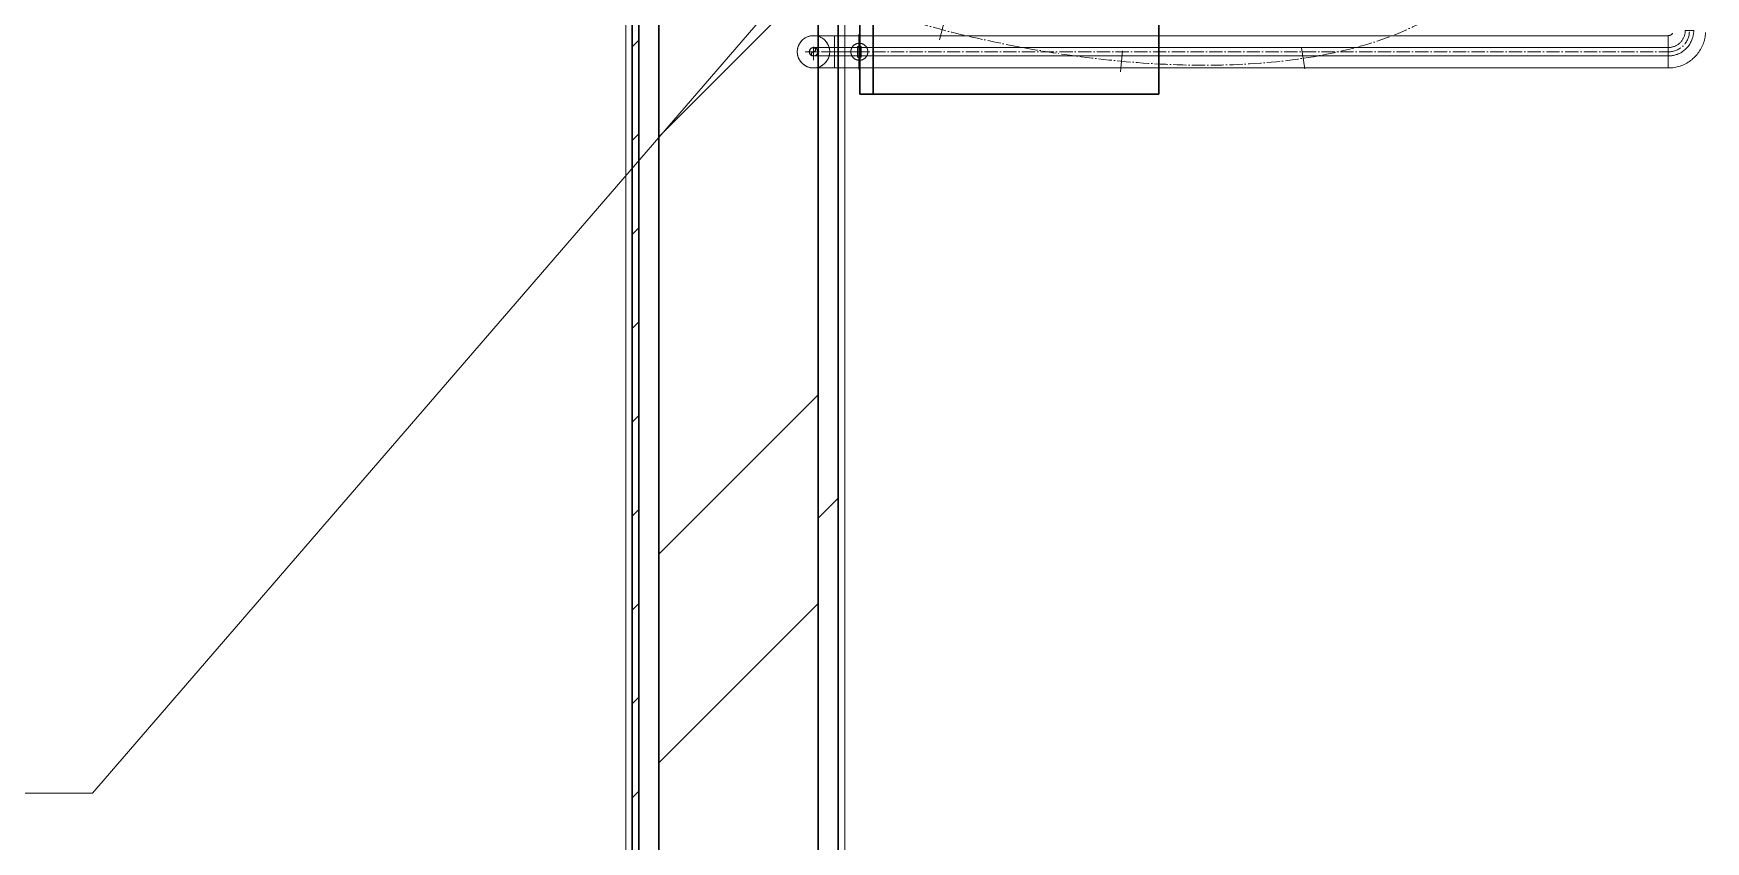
# Model space of a CAD drawing. Header units: millimetres. Extents: x -88595 to 880822, y -1054509 to -148035.
# Drawn here: x 171397 to 172656, y -282546 to -281938 of the extents above; entities that cross this region are included whole.
import ezdxf

# ---------------------------------------------------------------- set-up
doc = ezdxf.new("R2010")
doc.units = ezdxf.units.MM
for name, pattern in [('$0$ADSK_Осевая', [14, 10, -2, 0, -2]), ('$1$ADSK_Осевая', [14, 10, -2, 0, -2]), ('$3$ADSK_Осевая', [14, 10, -2, 0, -2])]:
    doc.linetypes.add(name, pattern=pattern)
for name, color, linetype, lineweight in [('Аннотация', 7, 'Continuous', 20), ('Изоляция', 7, 'Continuous', 18), ('Оборудование', 7, 'Continuous', 18), ('Ограждение', 7, 'Continuous', 9), ('Стены наружные', 7, 'Continuous', 18), ('Трубопровод', 7, 'Continuous', 18), ('Трубопроводы', 7, 'Continuous', 18)]:
    doc.layers.add(name, color=color, linetype=linetype, lineweight=lineweight)

# ---------------------------------------------------------------- blocks, each defined once
blk = doc.blocks.new('$0$ADSK_Настенный внутренний блок кондиционера1 - 1U24TL5FRA-A-3264667-В_Координация_1 этаж ОВ3')
at = {"layer": 'Оборудование', "color": 150, "lineweight": 30, "true_color": 0x0080ff}
for p, q in [((504, 0), (-504, 0)), ((-504, 0), (-504, -10)), ((504, -10), (504, 0)), ((-504, 0), (-504, -20)), ((-504, -195), (-504, -10)), ((504, -10), (-504, -10)), ((504, -20), (504, 0)), ((504, -10), (504, -195)), ((-504, -20), (-504, -155)), ((504, -155), (504, -20)), ((-504, -155), (-504, -225)), ((504, -225), (504, -155)), ((-504, -195), (-504, -225)), ((504, -225), (504, -195)), ((-504, -225), (504, -225))]:
    blk.add_line(p, q, dxfattribs=at)
blk = doc.blocks.new('$0$ADSK_МедьПайка_Отвод-гнутая труба - Отвод _гнутая труба_-94627-В_Координация_1 этаж ОВ3')
at = {"layer": 'Трубопроводы', "color": 190, "true_color": 0x8000ff}
for p, q in [((-16488.7, 18357.4), (-16488.7, 18354.2)), ((-16488.7, 18354.2), (-16488.7, 18351.1))]:
    blk.add_line(p, q, dxfattribs=at)
at = {"layer": 'Трубопроводы', "color": 190, "true_color": 0x8000ff, "flags": 128}
for points in [[(-16488.7, 18357.4), (-16488.1, 18357.4), (-16487.5, 18357.4), (-16486.8, 18357.4), (-16486.2, 18357.4), (-16485.6, 18357.4), (-16485, 18357.4), (-16484.3, 18357.4), (-16483.7, 18357.4), (-16483.1, 18357.4), (-16482.5, 18357.4), (-16482, 18357.4), (-16481.4, 18357.4), (-16480.8, 18357.4), (-16480.3, 18357.4), (-16479.8, 18357.4), (-16479.2, 18357.4), (-16478.7, 18357.4), (-16478.3, 18357.4), (-16477.8, 18357.4), (-16477.3, 18357.4), (-16476.9, 18357.4), (-16476.5, 18357.4), (-16476.1, 18357.4), (-16475.7, 18357.4), (-16475.4, 18357.4), (-16475, 18357.4), (-16474.7, 18357.4), (-16474.4, 18357.4), (-16474.2, 18357.4), (-16473.9, 18357.4), (-16473.7, 18357.4), (-16473.5, 18357.4), (-16473.3, 18357.4), (-16473.2, 18357.4), (-16473.1, 18357.4), (-16473, 18357.4), (-16472.9, 18357.4), (-16472.9, 18357.4), (-16472.9, 18357.4)], [(-16476, 18354.2), (-16476, 18354.4), (-16476, 18354.5), (-16476, 18354.6), (-16476, 18354.7), (-16476, 18354.9), (-16475.9, 18355), (-16475.9, 18355.1), (-16475.9, 18355.2), (-16475.8, 18355.4), (-16475.8, 18355.5), (-16475.7, 18355.6), (-16475.7, 18355.7), (-16475.6, 18355.8), (-16475.5, 18355.9), (-16475.5, 18356), (-16475.4, 18356.1), (-16475.3, 18356.2), (-16475.2, 18356.3), (-16475.2, 18356.4), (-16475.1, 18356.5), (-16475, 18356.6), (-16474.9, 18356.7), (-16474.8, 18356.8), (-16474.7, 18356.8), (-16474.6, 18356.9), (-16474.5, 18357), (-16474.3, 18357), (-16474.2, 18357.1), (-16474.1, 18357.1), (-16474, 18357.2), (-16473.9, 18357.2), (-16473.8, 18357.3), (-16473.6, 18357.3), (-16473.5, 18357.3), (-16473.4, 18357.4), (-16473.3, 18357.4), (-16473.1, 18357.4), (-16473, 18357.4), (-16472.9, 18357.4), (-16472.9, 18357.4)], [(-16472.9, 18351.1), (-16473, 18351.1), (-16473.1, 18351.1), (-16473.2, 18351.1), (-16473.4, 18351.1), (-16473.5, 18351.1), (-16473.6, 18351.1), (-16473.7, 18351.2), (-16473.8, 18351.2), (-16474, 18351.3), (-16474.1, 18351.3), (-16474.2, 18351.4), (-16474.3, 18351.4), (-16474.4, 18351.5), (-16474.5, 18351.5), (-16474.6, 18351.6), (-16474.7, 18351.7), (-16474.8, 18351.8), (-16474.9, 18351.8), (-16475, 18351.9), (-16475.1, 18352), (-16475.2, 18352.1), (-16475.3, 18352.2), (-16475.4, 18352.3), (-16475.5, 18352.4), (-16475.5, 18352.5), (-16475.6, 18352.6), (-16475.7, 18352.7), (-16475.7, 18352.8), (-16475.8, 18353), (-16475.8, 18353.1), (-16475.9, 18353.2), (-16475.9, 18353.3), (-16475.9, 18353.4), (-16476, 18353.6), (-16476, 18353.7), (-16476, 18353.8), (-16476, 18353.9), (-16476, 18354.1), (-16476, 18354.2), (-16476, 18354.2)], [(-16472.9, 18357.4), (-16472.7, 18357.4), (-16472.6, 18357.4), (-16472.5, 18357.4), (-16472.3, 18357.4), (-16472.2, 18357.3), (-16472.1, 18357.3), (-16472, 18357.3), (-16471.9, 18357.2), (-16471.7, 18357.2), (-16471.6, 18357.2), (-16471.5, 18357.1), (-16471.4, 18357), (-16471.3, 18357), (-16471.2, 18356.9), (-16471.1, 18356.9), (-16471, 18356.8), (-16470.9, 18356.7), (-16470.8, 18356.6), (-16470.7, 18356.5), (-16470.6, 18356.4), (-16470.5, 18356.4), (-16470.4, 18356.3), (-16470.3, 18356.2), (-16470.2, 18356.1), (-16470.2, 18355.9), (-16470.1, 18355.8), (-16470.1, 18355.7), (-16470, 18355.6), (-16469.9, 18355.5), (-16469.9, 18355.4), (-16469.8, 18355.3), (-16469.8, 18355.1), (-16469.8, 18355), (-16469.7, 18354.9), (-16469.7, 18354.8), (-16469.7, 18354.6), (-16469.7, 18354.5), (-16469.7, 18354.4), (-16469.7, 18354.3), (-16469.7, 18354.2)], [(-16469.7, 18354.2), (-16469.7, 18354.1), (-16469.7, 18354), (-16469.7, 18353.9), (-16469.7, 18353.7), (-16469.7, 18353.6), (-16469.8, 18353.5), (-16469.8, 18353.4), (-16469.8, 18353.2), (-16469.9, 18353.1), (-16469.9, 18353), (-16470, 18352.9), (-16470, 18352.8), (-16470.1, 18352.7), (-16470.2, 18352.5), (-16470.2, 18352.4), (-16470.3, 18352.3), (-16470.4, 18352.2), (-16470.5, 18352.1), (-16470.5, 18352), (-16470.6, 18352), (-16470.7, 18351.9), (-16470.8, 18351.8), (-16470.9, 18351.7), (-16471, 18351.6), (-16471.1, 18351.6), (-16471.2, 18351.5), (-16471.4, 18351.4), (-16471.5, 18351.4), (-16471.6, 18351.3), (-16471.7, 18351.3), (-16471.8, 18351.2), (-16471.9, 18351.2), (-16472.1, 18351.2), (-16472.2, 18351.1), (-16472.3, 18351.1), (-16472.4, 18351.1), (-16472.6, 18351.1), (-16472.7, 18351.1), (-16472.8, 18351.1), (-16472.9, 18351.1)], [(-16472.9, 18351.1), (-16472.9, 18351.1), (-16472.9, 18351.1), (-16473, 18351.1), (-16473.1, 18351.1), (-16473.2, 18351.1), (-16473.3, 18351.1), (-16473.5, 18351.1), (-16473.7, 18351.1), (-16473.9, 18351.1), (-16474.1, 18351.1), (-16474.4, 18351.1), (-16474.6, 18351.1), (-16474.9, 18351.1), (-16475.3, 18351.1), (-16475.6, 18351.1), (-16476, 18351.1), (-16476.4, 18351.1), (-16476.8, 18351.1), (-16477.2, 18351.1), (-16477.7, 18351.1), (-16478.1, 18351.1), (-16478.6, 18351.1), (-16479.1, 18351.1), (-16479.6, 18351.1), (-16480.1, 18351.1), (-16480.7, 18351.1), (-16481.2, 18351.1), (-16481.8, 18351.1), (-16482.4, 18351.1), (-16483, 18351.1), (-16483.6, 18351.1), (-16484.2, 18351.1), (-16484.8, 18351.1), (-16485.4, 18351.1), (-16486, 18351.1), (-16486.7, 18351.1), (-16487.3, 18351.1), (-16487.9, 18351.1), (-16488.6, 18351.1), (-16488.7, 18351.1)]]:
    blk.add_lwpolyline(points, dxfattribs=at)
at = {"layer": 'Трубопроводы', "color": 190, "true_color": 0x8000ff}
for radius, start, end in [(3.18, 0, 180), (3.17, 180, 0)]:
    blk.add_arc((-16472.9, 18354.2), radius, start, end, dxfattribs=at)
blk = doc.blocks.new('$0$ADSK_МедьПайка_Отвод-гнутая труба - Отвод _гнутая труба_-V37-В_Координация_1 этаж ОВ3')
at = {"layer": 'Трубопроводы', "color": 190, "true_color": 0x8000ff}
for p, q in [((-4816, 18338.4), (-4812.9, 18338.4)), ((-4812.9, 18338.4), (-4809.7, 18338.4))]:
    blk.add_line(p, q, dxfattribs=at)
at = {"layer": 'Трубопроводы', "color": 190, "true_color": 0x8000ff, "flags": 128}
for points in [[(-4816, 18354.2), (-4816, 18354.2), (-4816, 18354.2), (-4816, 18354.1), (-4816, 18354), (-4816, 18353.9), (-4816, 18353.8), (-4816, 18353.6), (-4816, 18353.4), (-4816, 18353.2), (-4816, 18353), (-4816, 18352.7), (-4816, 18352.4), (-4816, 18352.1), (-4816, 18351.8), (-4816, 18351.5), (-4816, 18351.1), (-4816, 18350.7), (-4816, 18350.3), (-4816, 18349.9), (-4816, 18349.4), (-4816, 18349), (-4816, 18348.5), (-4816, 18348), (-4816, 18347.5), (-4816, 18346.9), (-4816, 18346.4), (-4816, 18345.8), (-4816, 18345.3), (-4816, 18344.7), (-4816, 18344.1), (-4816, 18343.5), (-4816, 18342.9), (-4816, 18342.3), (-4816, 18341.7), (-4816, 18341.1), (-4816, 18340.4), (-4816, 18339.8), (-4816, 18339.2), (-4816, 18338.5), (-4816, 18338.4)], [(-4809.7, 18338.4), (-4809.7, 18339), (-4809.7, 18339.6), (-4809.7, 18340.3), (-4809.7, 18340.9), (-4809.7, 18341.5), (-4809.7, 18342.1), (-4809.7, 18342.7), (-4809.7, 18343.4), (-4809.7, 18344), (-4809.7, 18344.5), (-4809.7, 18345.1), (-4809.7, 18345.7), (-4809.7, 18346.2), (-4809.7, 18346.8), (-4809.7, 18347.3), (-4809.7, 18347.8), (-4809.7, 18348.3), (-4809.7, 18348.8), (-4809.7, 18349.3), (-4809.7, 18349.7), (-4809.7, 18350.2), (-4809.7, 18350.6), (-4809.7, 18351), (-4809.7, 18351.4), (-4809.7, 18351.7), (-4809.7, 18352), (-4809.7, 18352.4), (-4809.7, 18352.6), (-4809.7, 18352.9), (-4809.7, 18353.2), (-4809.7, 18353.4), (-4809.7, 18353.6), (-4809.7, 18353.7), (-4809.7, 18353.9), (-4809.7, 18354), (-4809.7, 18354.1), (-4809.7, 18354.2), (-4809.7, 18354.2), (-4809.7, 18354.2)]]:
    blk.add_lwpolyline(points, dxfattribs=at)
at = {"layer": 'Трубопроводы', "color": 190, "true_color": 0x8000ff}
for radius, start, end in [(3.17, 90, 270), (3.18, 270, 90)]:
    blk.add_arc((-4812.9, 18354.2), radius, start, end, dxfattribs=at)
blk = doc.blocks.new('$0$ADSK_МедьПайка_Отвод-гнутая труба - Отвод _гнутая труба_-V38-В_Координация_1 этаж ОВ3')
at = {"layer": 'Трубопроводы', "color": 190, "true_color": 0x8000ff}
for p, q in [((3.2, 15.9), (-3.2, 15.9)), ((3.2, 15.9), (-3.2, 15.9)), ((-15.9, 3.2), (-15.9, -3.2)), ((-15.9, 3.2), (-15.9, -3.2))]:
    blk.add_line(p, q, dxfattribs=at)
at = {"layer": 'Трубопроводы', "color": 190, "true_color": 0x8000ff, "flags": 128}
for points in [[(-15.9, -3.2), (-15.1, -3.2), (-14.4, -3.1), (-13.6, -3), (-12.8, -2.9), (-12.1, -2.8), (-11.3, -2.6), (-10.6, -2.4), (-9.9, -2.2), (-9.2, -2), (-8.5, -1.7), (-7.8, -1.4), (-7.1, -1), (-6.4, -0.7), (-5.8, -0.3), (-5.1, 0.2), (-4.5, 0.6), (-3.9, 1.1), (-3.3, 1.6), (-2.8, 2.1), (-2.2, 2.6), (-1.7, 3.2), (-1.2, 3.7), (-0.7, 4.3), (-0.3, 4.9), (0.2, 5.6), (0.6, 6.2), (0.9, 6.9), (1.3, 7.6), (1.6, 8.3), (1.9, 9), (2.1, 9.7), (2.4, 10.4), (2.6, 11.1), (2.8, 11.9), (2.9, 12.6), (3, 13.4), (3.1, 14.1), (3.2, 14.9), (3.2, 15.7), (3.2, 15.9)], [(-3.2, 15.9), (-3.2, 15.4), (-3.2, 14.9), (-3.3, 14.4), (-3.3, 13.9), (-3.4, 13.4), (-3.5, 12.9), (-3.7, 12.4), (-3.8, 11.9), (-4, 11.4), (-4.2, 10.9), (-4.4, 10.5), (-4.6, 10), (-4.9, 9.6), (-5.1, 9.1), (-5.4, 8.7), (-5.7, 8.3), (-6, 7.9), (-6.3, 7.5), (-6.7, 7.1), (-7, 6.8), (-7.4, 6.4), (-7.8, 6.1), (-8.2, 5.8), (-8.6, 5.5), (-9, 5.2), (-9.4, 4.9), (-9.9, 4.7), (-10.3, 4.4), (-10.8, 4.2), (-11.3, 4), (-11.8, 3.9), (-12.2, 3.7), (-12.7, 3.6), (-13.2, 3.5), (-13.7, 3.4), (-14.2, 3.3), (-14.7, 3.2), (-15.2, 3.2), (-15.7, 3.2), (-15.9, 3.2)]]:
    blk.add_lwpolyline(points, dxfattribs=at)
blk = doc.blocks.new('$0$ADSK_Аннотация_Текст_сВыноской - Текст с выноской-3264166-В_Координация_1 этаж ОВ3')
at = {"layer": 'Аннотация'}
blk.add_line((-8, 0), (8, 0), dxfattribs=at)
blk = doc.blocks.new('1 этаж')
at = {"layer": 'Ограждение'}
for p, q in [((207972.7, 650402.6), (207972.7, 645662.6)), ((208137.7, 645487.6), (208137.7, 648257.6))]:
    blk.add_line(p, q, dxfattribs=at)
at = {"layer": 'Стены наружные', "lineweight": 30}
for p, q in [((207997.7, 651092.6), (207997.7, 645637.6)), ((207977.7, 650402.6), (207977.7, 645647.6)), ((207982.7, 650402.6), (207982.7, 645642.6)), ((208117.7, 645462.6), (208117.7, 648282.6)), ((208132.7, 645477.6), (208132.7, 648267.6))]:
    blk.add_line(p, q, dxfattribs=at)
at = {"layer": 'Стены наружные', "linetype": 'Continuous', "lineweight": 9}
for p, q in [((207997.7, 646299.1), (208117.7, 646419.1)), ((207977.7, 646366.9), (207982.7, 646371.9)), ((207977.7, 646296.2), (207982.7, 646301.2)), ((207977.7, 646225.5), (207982.7, 646230.5)), ((207977.7, 646154.8), (207982.7, 646159.8)), ((207997.7, 645984.8), (208117.7, 646104.8)), ((207977.7, 646084.1), (207982.7, 646089.1)), ((208117.7, 646012), (208132.7, 646027)), ((207977.7, 646013.4), (207982.7, 646018.4)), ((207977.7, 645942.7), (207982.7, 645947.7)), ((207997.7, 645827.6), (208117.7, 645947.6)), ((207977.7, 645872), (207982.7, 645877)), ((207977.7, 645801.3), (207982.7, 645806.3))]:
    blk.add_line(p, q, dxfattribs=at)

msp = doc.modelspace()

# ---------------------------------------------------------------- linework, layer by layer
at = {"layer": 'Аннотация'}
msp.add_line((172001.8, -281861.1), (171441.9, -282509.7), dxfattribs=at)
at = {"layer": 'Изоляция', "color": 190, "true_color": 0x8000ff}
for p, q in [((172000.5, -281939.3), (172000.5, -281963.6)), ((172628.1, -281939.3), (172000.5, -281939.3)), ((172019.6, -281938.5), (172018.6, -281938.5)), ((172018.6, -281938.5), (172018.6, -281964.4)), ((172019.6, -281964.4), (172019.6, -281938.5)), ((172628.1, -281963.6), (172628.1, -281939.3)), ((172000.5, -281963.6), (172628.1, -281963.6)), ((172018.6, -281964.4), (172019.6, -281964.4))]:
    msp.add_line(p, q, dxfattribs=at)
at = {"layer": 'Изоляция', "color": 190, "true_color": 0x8000ff, "flags": 128}
for points in [[(172628.1, -281963.6), (172629.2, -281963.6), (172630.4, -281963.5), (172631.5, -281963.4), (172632.6, -281963.2), (172633.7, -281963), (172634.8, -281962.8), (172635.9, -281962.5), (172636.9, -281962.2), (172638, -281961.8), (172639, -281961.4), (172640.1, -281960.9), (172641.1, -281960.4), (172642.1, -281959.9), (172643, -281959.3), (172644, -281958.7), (172644.9, -281958.1), (172645.8, -281957.4), (172646.6, -281956.6), (172647.4, -281955.9), (172648.2, -281955.1), (172649, -281954.3), (172649.7, -281953.4), (172650.4, -281952.5), (172651.1, -281951.6), (172651.7, -281950.7), (172652.3, -281949.8), (172652.9, -281948.8), (172653.4, -281947.8), (172653.8, -281946.8), (172654.3, -281945.7), (172654.7, -281944.7), (172655, -281943.6), (172655.3, -281942.5), (172655.6, -281941.4), (172655.8, -281940.3), (172655.9, -281939.2), (172656.1, -281938.1), (172656.1, -281937)], [(172631.3, -281937.5), (172631.2, -281937.6), (172631.1, -281937.8), (172631, -281937.9), (172630.9, -281938), (172630.8, -281938.1), (172630.7, -281938.2), (172630.6, -281938.3), (172630.5, -281938.4), (172630.4, -281938.5), (172630.2, -281938.6), (172630.1, -281938.7), (172630, -281938.7), (172629.9, -281938.8), (172629.7, -281938.9), (172629.6, -281938.9), (172629.5, -281939), (172629.3, -281939.1), (172629.2, -281939.1), (172629, -281939.1), (172628.9, -281939.2), (172628.8, -281939.2), (172628.6, -281939.2), (172628.5, -281939.2), (172628.3, -281939.2), (172628.2, -281939.3), (172628.1, -281939.3)], [(171972.4, -281951.4), (171972.4, -281950.9), (171972.5, -281950.5), (171972.5, -281950), (171972.6, -281949.5), (171972.7, -281949), (171972.8, -281948.5), (171972.9, -281948.1), (171973, -281947.6), (171973.2, -281947.1), (171973.4, -281946.7), (171973.6, -281946.2), (171973.8, -281945.8), (171974, -281945.4), (171974.3, -281945), (171974.6, -281944.6), (171974.8, -281944.2), (171975.1, -281943.8), (171975.4, -281943.4), (171975.8, -281943), (171976.1, -281942.7), (171976.5, -281942.4), (171976.8, -281942), (171977.2, -281941.7), (171977.6, -281941.5), (171978, -281941.2), (171978.4, -281940.9), (171978.9, -281940.7), (171979.3, -281940.5), (171979.7, -281940.3), (171980.2, -281940.1), (171980.6, -281939.9), (171981.1, -281939.8), (171981.6, -281939.6), (171982.1, -281939.5), (171982.5, -281939.4), (171983, -281939.4), (171983.5, -281939.3), (171984, -281939.3), (171984.5, -281939.3), (171984.6, -281939.3)], [(171984.6, -281939.3), (171984.6, -281939.3), (171984.7, -281939.3), (171984.7, -281939.3), (171984.8, -281939.3), (171984.9, -281939.3), (171985.1, -281939.3), (171985.2, -281939.3), (171985.4, -281939.3), (171985.6, -281939.3), (171985.9, -281939.3), (171986.1, -281939.3), (171986.4, -281939.3), (171986.7, -281939.3), (171987, -281939.3), (171987.4, -281939.3), (171987.7, -281939.3), (171988.1, -281939.3), (171988.5, -281939.3), (171989, -281939.3), (171989.4, -281939.3), (171989.9, -281939.3), (171990.4, -281939.3), (171990.9, -281939.3), (171991.4, -281939.3), (171991.9, -281939.3), (171992.4, -281939.3), (171993, -281939.3), (171993.6, -281939.3), (171994.1, -281939.3), (171994.7, -281939.3), (171995.3, -281939.3), (171995.9, -281939.3), (171996.5, -281939.3), (171997.2, -281939.3), (171997.8, -281939.3), (171998.4, -281939.3), (171999, -281939.3), (171999.7, -281939.3), (172000.3, -281939.3), (172000.5, -281939.3)], [(171984.6, -281939.3), (171985.1, -281939.3), (171985.6, -281939.3), (171986.1, -281939.3), (171986.5, -281939.4), (171987, -281939.5), (171987.5, -281939.6), (171988, -281939.7), (171988.4, -281939.9), (171988.9, -281940), (171989.3, -281940.2), (171989.8, -281940.4), (171990.2, -281940.6), (171990.7, -281940.9), (171991.1, -281941.1), (171991.5, -281941.4), (171991.9, -281941.7), (171992.3, -281942), (171992.6, -281942.3), (171993, -281942.6), (171993.3, -281942.9), (171993.7, -281943.3), (171994, -281943.7), (171994.3, -281944.1), (171994.6, -281944.4), (171994.8, -281944.8), (171995.1, -281945.3), (171995.3, -281945.7), (171995.6, -281946.1), (171995.8, -281946.6), (171995.9, -281947), (171996.1, -281947.5), (171996.3, -281947.9), (171996.4, -281948.4), (171996.5, -281948.9), (171996.6, -281949.4), (171996.7, -281949.8), (171996.7, -281950.3), (171996.8, -281950.8), (171996.8, -281951.3), (171996.8, -281951.4)], [(172000.5, -281939.3), (171999.8, -281939.3), (171999.2, -281939.3), (171998.6, -281939.3), (171997.9, -281939.3), (171997.3, -281939.3), (171996.7, -281939.3), (171996.1, -281939.3), (171995.5, -281939.3), (171994.9, -281939.3), (171994.3, -281939.3), (171993.7, -281939.3), (171993.1, -281939.3), (171992.6, -281939.3), (171992, -281939.3), (171991.5, -281939.3), (171991, -281939.3), (171990.5, -281939.3), (171990, -281939.3), (171989.5, -281939.3), (171989.1, -281939.3), (171988.7, -281939.3), (171988.2, -281939.3), (171987.8, -281939.3), (171987.5, -281939.3), (171987.1, -281939.3), (171986.8, -281939.3), (171986.5, -281939.3), (171986.2, -281939.3), (171985.9, -281939.3), (171985.7, -281939.3), (171985.5, -281939.3), (171985.3, -281939.3), (171985.1, -281939.3), (171985, -281939.3), (171984.8, -281939.3), (171984.7, -281939.3), (171984.7, -281939.3), (171984.6, -281939.3), (171984.6, -281939.3)], [(171984.6, -281963.6), (171984.1, -281963.6), (171983.6, -281963.6), (171983.1, -281963.5), (171982.7, -281963.4), (171982.2, -281963.4), (171981.7, -281963.3), (171981.2, -281963.1), (171980.8, -281963), (171980.3, -281962.8), (171979.9, -281962.6), (171979.4, -281962.4), (171979, -281962.2), (171978.6, -281962), (171978.1, -281961.7), (171977.7, -281961.5), (171977.3, -281961.2), (171976.9, -281960.9), (171976.6, -281960.6), (171976.2, -281960.3), (171975.9, -281959.9), (171975.5, -281959.6), (171975.2, -281959.2), (171974.9, -281958.8), (171974.6, -281958.4), (171974.4, -281958), (171974.1, -281957.6), (171973.9, -281957.2), (171973.6, -281956.7), (171973.4, -281956.3), (171973.3, -281955.8), (171973.1, -281955.4), (171972.9, -281954.9), (171972.8, -281954.4), (171972.7, -281954), (171972.6, -281953.5), (171972.5, -281953), (171972.5, -281952.5), (171972.4, -281952), (171972.4, -281951.6), (171972.4, -281951.4)], [(171996.8, -281951.4), (171996.8, -281951.9), (171996.7, -281952.4), (171996.7, -281952.9), (171996.6, -281953.4), (171996.5, -281953.8), (171996.4, -281954.3), (171996.3, -281954.8), (171996.2, -281955.3), (171996, -281955.7), (171995.8, -281956.2), (171995.6, -281956.6), (171995.4, -281957), (171995.2, -281957.5), (171994.9, -281957.9), (171994.7, -281958.3), (171994.4, -281958.7), (171994.1, -281959.1), (171993.8, -281959.5), (171993.4, -281959.8), (171993.1, -281960.2), (171992.7, -281960.5), (171992.4, -281960.8), (171992, -281961.1), (171991.6, -281961.4), (171991.2, -281961.7), (171990.8, -281961.9), (171990.3, -281962.2), (171989.9, -281962.4), (171989.5, -281962.6), (171989, -281962.8), (171988.6, -281962.9), (171988.1, -281963.1), (171987.6, -281963.2), (171987.1, -281963.3), (171986.7, -281963.4), (171986.2, -281963.5), (171985.7, -281963.6), (171985.2, -281963.6), (171984.7, -281963.6), (171984.6, -281963.6)], [(172000.5, -281963.6), (171999.8, -281963.6), (171999.2, -281963.6), (171998.6, -281963.6), (171997.9, -281963.6), (171997.3, -281963.6), (171996.7, -281963.6), (171996.1, -281963.6), (171995.5, -281963.6), (171994.9, -281963.6), (171994.3, -281963.6), (171993.7, -281963.6), (171993.1, -281963.6), (171992.6, -281963.6), (171992, -281963.6), (171991.5, -281963.6), (171991, -281963.6), (171990.5, -281963.6), (171990, -281963.6), (171989.5, -281963.6), (171989.1, -281963.6), (171988.7, -281963.6), (171988.2, -281963.6), (171987.8, -281963.6), (171987.5, -281963.6), (171987.1, -281963.6), (171986.8, -281963.6), (171986.5, -281963.6), (171986.2, -281963.6), (171985.9, -281963.6), (171985.7, -281963.6), (171985.5, -281963.6), (171985.3, -281963.6), (171985.1, -281963.6), (171985, -281963.6), (171984.8, -281963.6), (171984.7, -281963.6), (171984.7, -281963.6), (171984.6, -281963.6), (171984.6, -281963.6)], [(171984.6, -281963.6), (171984.6, -281963.6), (171984.7, -281963.6), (171984.7, -281963.6), (171984.8, -281963.6), (171984.9, -281963.6), (171985.1, -281963.6), (171985.2, -281963.6), (171985.4, -281963.6), (171985.6, -281963.6), (171985.9, -281963.6), (171986.1, -281963.6), (171986.4, -281963.6), (171986.7, -281963.6), (171987, -281963.6), (171987.4, -281963.6), (171987.7, -281963.6), (171988.1, -281963.6), (171988.5, -281963.6), (171989, -281963.6), (171989.4, -281963.6), (171989.9, -281963.6), (171990.4, -281963.6), (171990.9, -281963.6), (171991.4, -281963.6), (171991.9, -281963.6), (171992.4, -281963.6), (171993, -281963.6), (171993.6, -281963.6), (171994.1, -281963.6), (171994.7, -281963.6), (171995.3, -281963.6), (171995.9, -281963.6), (171996.5, -281963.6), (171997.2, -281963.6), (171997.8, -281963.6), (171998.4, -281963.6), (171999, -281963.6), (171999.7, -281963.6), (172000.3, -281963.6), (172000.5, -281963.6)]]:
    msp.add_lwpolyline(points, dxfattribs=at)
at = {"layer": 'Изоляция', "color": 190, "true_color": 0x8000ff}
for start, end in [(90, 180), (90, 180), (90, 180), (90, 180), (0, 90), (0, 90), (0, 90), (0, 90), (180, 270), (180, 270), (180, 270), (180, 270), (270, 0), (270, 0), (270, 0), (270, 0)]:
    msp.add_arc((171984.6, -281951.4), 12.2, start, end, dxfattribs=at)
at = {"layer": 'Трубопровод', "color": 190, "linetype": '$0$ADSK_Осевая', "true_color": 0x8000ff}
for p, q in [((171984.6, -281957.8), (171984.6, -281945.1)), ((171978.3, -281951.4), (171991, -281951.4)), ((172018.6, -281951.4), (172000.5, -281951.4)), ((172018.6, -281951.4), (172000.5, -281951.4)), ((172000.5, -281951.4), (172628.1, -281951.4)), ((172000.5, -281951.4), (172628.1, -281951.4))]:
    msp.add_line(p, q, dxfattribs=at)
at = {"layer": 'Трубопровод', "color": 190, "true_color": 0x8000ff}
for p, q in [((172628.1, -281948.3), (172000.5, -281948.3)), ((172000.5, -281954.6), (172628.1, -281954.6))]:
    msp.add_line(p, q, dxfattribs=at)
for centre, radius, start, end in [((171984.6, -281951.4), 3.18, 0, 180), ((171984.6, -281949.8), 1.59, 270, 90), ((171984.6, -281951.4), 3.18, 180, 0), ((171984.6, -281953), 1.59, 90, 270)]:
    msp.add_arc(centre, radius, start, end, dxfattribs=at)
at = {"layer": 'Трубопроводы', "color": 24, "true_color": 0xa52900}
for p, q in [((172083.4, -281927), (172079.4, -281942.5)), ((172352, -281948.4), (172354.4, -281964.3)), ((172217.1, -281950.6), (172215.6, -281966.5))]:
    msp.add_line(p, q, dxfattribs=at)
at = {"layer": 'Трубопроводы', "color": 190, "true_color": 0x8000ff}
for p, q in [((172018.6, -281947.5), (172017.6, -281947.5)), ((172017.6, -281947.5), (172017.6, -281955.4)), ((172017.6, -281947.5), (172017.6, -281955.4)), ((172018.6, -281948.3), (172017.6, -281948.3)), ((172017.6, -281954.6), (172017.6, -281948.3)), ((172017.6, -281954.6), (172017.6, -281948.3)), ((172019.6, -281947.4), (172018.6, -281947.5)), ((172018.6, -281955.4), (172018.6, -281947.5)), ((172018.6, -281955.4), (172018.6, -281947.5)), ((172018.6, -281948.3), (172018.6, -281954.6)), ((172018.6, -281948.3), (172018.6, -281954.6)), ((172020.6, -281947.4), (172019.6, -281947.4)), ((172019.6, -281947.4), (172019.6, -281955.4)), ((172019.6, -281947.4), (172019.6, -281955.4)), ((172020.6, -281948.2), (172019.6, -281948.2)), ((172019.6, -281954.6), (172019.6, -281948.2)), ((172019.6, -281954.6), (172019.6, -281948.2)), ((172020.6, -281955.4), (172020.6, -281947.4)), ((172020.6, -281955.4), (172020.6, -281947.4)), ((172020.6, -281948.2), (172020.6, -281954.6)), ((172020.6, -281948.2), (172020.6, -281954.6)), ((172025.5, -281951.4), (172012.7, -281951.4)), ((172025.5, -281951.4), (172012.7, -281951.4)), ((172017.6, -281954.6), (172018.6, -281954.6)), ((172017.6, -281955.4), (172018.6, -281955.4)), ((172019.6, -281951.4), (172018.6, -281951.4)), ((172018.6, -281955.4), (172019.6, -281955.4)), ((172019.6, -281954.6), (172020.6, -281954.6)), ((172019.6, -281955.4), (172020.6, -281955.4))]:
    msp.add_line(p, q, dxfattribs=at)
at = {"layer": 'Трубопроводы', "color": 190, "linetype": '$0$ADSK_Осевая', "true_color": 0x8000ff}
msp.add_line((172000.5, -281951.4), (171984.6, -281951.4), dxfattribs=at)
msp.add_line((172000.5, -281951.4), (171984.6, -281951.4), dxfattribs=at)
at = {"layer": 'Трубопроводы', "color": 190, "true_color": 0x8000ff, "flags": 128}
for points in [[(172012.7, -281951.4), (172012.7, -281951.2), (172012.7, -281950.9), (172012.7, -281950.7), (172012.8, -281950.4), (172012.8, -281950.2), (172012.9, -281949.9), (172013, -281949.7), (172013, -281949.4), (172013.1, -281949.2), (172013.2, -281948.9), (172013.3, -281948.7), (172013.4, -281948.5), (172013.5, -281948.2), (172013.7, -281948), (172013.8, -281947.8), (172014, -281947.6), (172014.1, -281947.4), (172014.3, -281947.2), (172014.5, -281947), (172014.6, -281946.8), (172014.8, -281946.7), (172015, -281946.5), (172015.2, -281946.3), (172015.4, -281946.2), (172015.6, -281946), (172015.9, -281945.9), (172016.1, -281945.8), (172016.3, -281945.7), (172016.5, -281945.6), (172016.8, -281945.5), (172017, -281945.4), (172017.3, -281945.3), (172017.5, -281945.2), (172017.8, -281945.2), (172018, -281945.1), (172018.3, -281945.1), (172018.5, -281945.1), (172018.8, -281945), (172019, -281945), (172019.3, -281945), (172019.5, -281945), (172019.8, -281945.1), (172020.1, -281945.1), (172020.3, -281945.1), (172020.6, -281945.2), (172020.8, -281945.3), (172021, -281945.3), (172021.3, -281945.4), (172021.5, -281945.5), (172021.8, -281945.6), (172022, -281945.7), (172022.2, -281945.8), (172022.4, -281946), (172022.7, -281946.1), (172022.9, -281946.3), (172023.1, -281946.4), (172023.3, -281946.6), (172023.5, -281946.7), (172023.6, -281946.9), (172023.8, -281947.1), (172024, -281947.3), (172024.2, -281947.5), (172024.3, -281947.7), (172024.4, -281947.9), (172024.6, -281948.1), (172024.7, -281948.3), (172024.8, -281948.6), (172024.9, -281948.8), (172025, -281949), (172025.1, -281949.3), (172025.2, -281949.5), (172025.3, -281949.8), (172025.3, -281950), (172025.4, -281950.3), (172025.4, -281950.5), (172025.5, -281950.8), (172025.5, -281951), (172025.5, -281951.3), (172025.5, -281951.4)], [(172025.5, -281951.4), (172025.5, -281951.7), (172025.5, -281951.9), (172025.5, -281952.2), (172025.4, -281952.4), (172025.4, -281952.7), (172025.3, -281952.9), (172025.3, -281953.2), (172025.2, -281953.4), (172025.1, -281953.7), (172025, -281953.9), (172024.9, -281954.2), (172024.8, -281954.4), (172024.7, -281954.6), (172024.5, -281954.8), (172024.4, -281955), (172024.2, -281955.2), (172024.1, -281955.5), (172023.9, -281955.6), (172023.7, -281955.8), (172023.6, -281956), (172023.4, -281956.2), (172023.2, -281956.4), (172023, -281956.5), (172022.8, -281956.7), (172022.6, -281956.8), (172022.3, -281956.9), (172022.1, -281957.1), (172021.9, -281957.2), (172021.7, -281957.3), (172021.4, -281957.4), (172021.2, -281957.5), (172020.9, -281957.6), (172020.7, -281957.6), (172020.4, -281957.7), (172020.2, -281957.7), (172019.9, -281957.8), (172019.7, -281957.8), (172019.4, -281957.8), (172019.2, -281957.8), (172018.9, -281957.8), (172018.7, -281957.8), (172018.4, -281957.8), (172018.2, -281957.8), (172017.9, -281957.7), (172017.6, -281957.7), (172017.4, -281957.6), (172017.2, -281957.5), (172016.9, -281957.4), (172016.7, -281957.3), (172016.4, -281957.2), (172016.2, -281957.1), (172016, -281957), (172015.8, -281956.9), (172015.5, -281956.7), (172015.3, -281956.6), (172015.1, -281956.4), (172014.9, -281956.3), (172014.7, -281956.1), (172014.6, -281955.9), (172014.4, -281955.7), (172014.2, -281955.6), (172014.1, -281955.4), (172013.9, -281955.2), (172013.8, -281954.9), (172013.6, -281954.7), (172013.5, -281954.5), (172013.4, -281954.3), (172013.3, -281954), (172013.2, -281953.8), (172013.1, -281953.6), (172013, -281953.3), (172012.9, -281953.1), (172012.9, -281952.8), (172012.8, -281952.6), (172012.8, -281952.3), (172012.7, -281952.1), (172012.7, -281951.8), (172012.7, -281951.6), (172012.7, -281951.4)]]:
    msp.add_lwpolyline(points, dxfattribs=at)
at = {"layer": 'Трубопроводы', "color": 190, "linetype": '$1$ADSK_Осевая', "true_color": 0x8000ff}
msp.add_arc((172628.1, -281935.6), 15.9, 270, 0, dxfattribs=at)
at = {"layer": 'Трубопроводы', "color": 24, "linetype": '$3$ADSK_Осевая', "true_color": 0xa52900}
msp.add_open_spline([(172019.6, -281834.3), (171649.7, -281834.3), (172530.1, -282152.5), (172530.1, -281782.5)], degree=3, dxfattribs=at)

# ---------------------------------------------------------------- block references
at = {"layer": 'Аннотация', "xscale": 100, "yscale": 100, "zscale": 100}
msp.add_blockref('$0$ADSK_Аннотация_Текст_сВыноской - Текст с выноской-3264166-В_Координация_1 этаж ОВ3', (170641.9, -282509.7), dxfattribs=at)
at = {"layer": 'Оборудование', "color": 5, "true_color": 0x0000ff}
msp.add_blockref('1 этаж', (-36129.5, -928314.5), dxfattribs=at)
at = {"layer": 'Оборудование', "color": 150, "lineweight": 30, "true_color": 0x0080ff, "rotation": 90.00000000000011}
msp.add_blockref('$0$ADSK_Настенный внутренний блок кондиционера1 - 1U24TL5FRA-A-3264667-В_Координация_1 этаж ОВ3', (172019.6, -281479.4), dxfattribs=at)
at = {"layer": 'Трубопроводы', "color": 190, "true_color": 0x8000ff}
msp.add_blockref('$0$ADSK_МедьПайка_Отвод-гнутая труба - Отвод _гнутая труба_-V38-В_Координация_1 этаж ОВ3', (172644, -281951.4), dxfattribs=at)
for name, p, rotation in [('$0$ADSK_МедьПайка_Отвод-гнутая труба - Отвод _гнутая труба_-V37-В_Координация_1 этаж ОВ3', (190338.8, -277138.6), 90), ('$0$ADSK_МедьПайка_Отвод-гнутая труба - Отвод _гнутая труба_-94627-В_Координация_1 этаж ОВ3', (155511.8, -263597.2), 180)]:
    msp.add_blockref(name, p, dxfattribs=dict(at, rotation=rotation))

doc.saveas('drawing.dxf')
